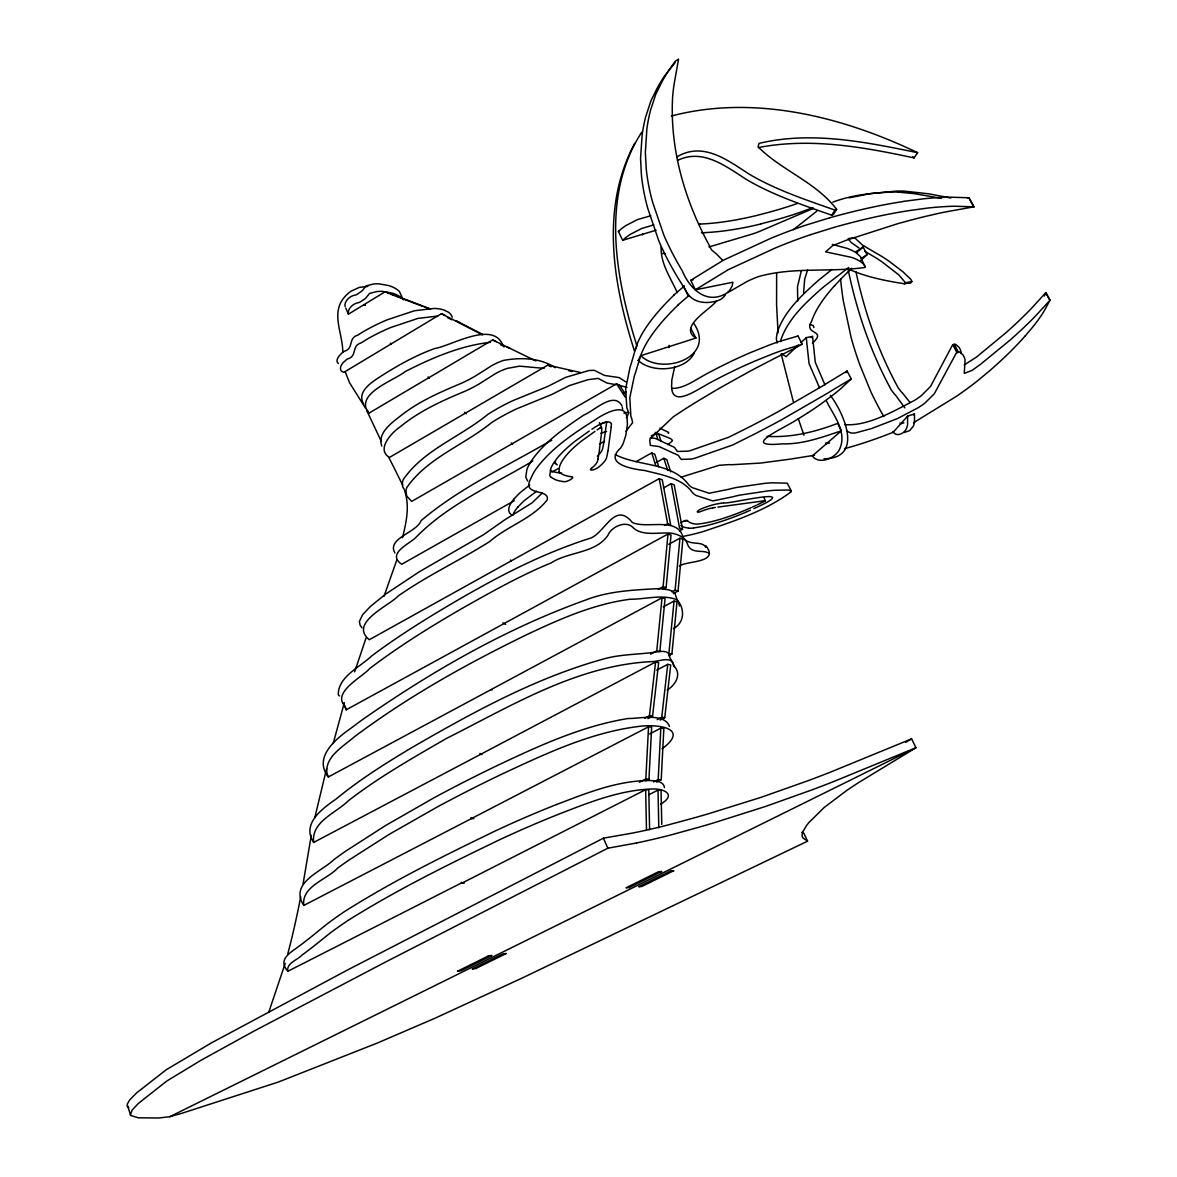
<?xml version="1.0" encoding="UTF-8"?>
<svg xmlns="http://www.w3.org/2000/svg" width="1177" height="1177" viewBox="0 0 1177 1177"><rect width="100%" height="100%" fill="white"/><g stroke="black" fill="none" stroke-linecap="round" stroke-linejoin="round"><path stroke-width="1.5" d="M803.582 292.69L804.7 279.008L807.643 269.783M589.294 431.017L575.435 440.934A99.03 28.528 -25.4 0 0 555.882 459.824L555.103 462.899M776.643 272.623L776.57 304.505L778.056 332.826M661.121 247.126C660.518 263.692 670.787 278.066 677.246 292.587M502.564 344.626C492.501 320.497 450.835 346.067 434.784 348.51C416.187 355.16 398.885 364.796 382.245 375.36C373.109 381.319 356.028 391.25 363.59 404.005M639.405 782.249L645.82 778.983L648.542 726.812L651.661 727.151L648.954 779.13L645.761 780.763M653.426 781.984L658.178 779.557L660.827 728.166L663.843 728.504L661.209 779.704L656.472 782.116M611.437 423.823C609.568 419.159 599.49 424.323 595.459 426.913A31.588 9.357 -25.3 0 0 593.502 428.193L591.928 429.252M611.231 426.721L611.407 424.264M401.99 297.237L399.474 291.616A93.689 36.016 -23.3 0 0 388.366 285.496L378.832 283.819A33.294 12.976 -23.8 0 0 373.359 284.025L366.135 285.908L363.399 289.321A10.858 4.281 -23.8 0 1 361.722 291.175L357.087 294.324A6.606 2.604 -23.8 0 1 355.174 295.133C349.804 295.721 343.787 301.606 345.126 306.667M601.741 430.429L601.874 428.06M601.682 431.209L601.609 432.268M601.565 432.842L598.99 453.307M611.216 426.81L608.038 450.614M606.67 421.925L603.948 441.861M671.935 591.913L675.098 590.207L679.938 538.227L682.881 539.272L678.055 591.045L673.318 593.591M658.252 589.368L663.078 586.764L668.006 534.005L671.037 535.079L666.123 587.632L662.916 589.368M656.766 650.91L662.018 597.798L665.064 598.622L659.841 651.543L656.766 650.91L650.616 654.162M674.053 601.064L668.904 653.397L671.89 654L677.025 601.874L674.053 601.064L663.254 606.846M657.134 719.677L661.724 717.308L667.742 664.358L670.728 664.931L664.755 717.676L660.165 720.044M644.805 718.191L649.454 715.778L655.574 662.033L658.664 662.622L652.573 716.16L647.938 718.573M597.857 459.427L598.313 456.956M597.916 459.03L597.592 460.766A26.968 7.753 -24.9 0 1 591.899 467.99M303.092 883.809L311.272 835.405M603.83 442.493L602.742 448.172A59.203 17.317 -24.7 0 1 602.55 448.952L602.08 450.173A35.281 10.284 -24.9 0 1 598.828 454.646L598.343 456.794M607.92 451.232L606.802 456.853A59.277 17.096 -24.7 0 1 606.596 457.632L606.155 458.765A35.325 10.152 -24.9 0 1 598.46 467.254A4.973 1.412 -25 0 1 592.002 470.079A4.973 1.412 -25 0 1 591.693 468.019M664.475 787.634C663.74 779.718 650.322 780.498 644.128 780.645C613.585 782.043 584.851 793.754 556.618 804.509M314.774 817.809L326.573 768.728M639.126 360.589L635.3 373.33A256.454 76.343 -27.6 0 0 634.315 376.081L629.783 397.841L630.887 416.32A93.763 27.689 -26.2 0 0 631.622 418.144L632.652 422.587L625.958 431.238M402.475 537.698C406.286 522.47 409.905 506.139 404.638 490.78M555.058 460.943L554.485 461.767A98.603 28.41 -25.4 0 0 550.851 468.446L549.806 475.273A28.763 8.327 -24.9 0 0 550.468 476.714L550.821 477.038M287.776 953.988L290.984 941.365A714.807 560.473 -83.3 0 0 300.724 896.683M333.194 743.511L344.317 702.684M285.202 963.389L268.68 1012.426M396.855 559.811L384.07 596.18M354.615 671.876L366.047 638.008M727.798 292.587L747.675 281.141A46.55 14.786 -27 0 1 758.312 276.654C792.768 266.679 830.271 272.534 865.272 267.4L864.374 264.766L860.725 261.78A222.306 68.075 -26 0 0 851.604 257.395L825.607 251.834L832.654 245.669L846.307 240.24A168.694 56.187 -28.9 0 0 854.855 237.489L897.389 223.792A399.959 110.756 -26.1 0 1 925.078 216.494L936.627 213.817A259.823 74.842 -26.9 0 1 948.118 211.463L973.923 206.828L968.98 197.765L949.765 197.177A300.591 89.202 -26.5 0 0 943.439 197.339L941.217 197.442A369.298 108.152 -26 0 0 922.665 198.898L904.054 201.311M705.714 547.349C702.286 539.552 685.691 547.643 682.13 534.682M801.331 270.857L797.491 286.805L797.741 300.988M650.131 437.903L652.47 438.05A46.08 13.035 -25.2 0 1 655.471 438.506L674.244 447.231A45.197 12.52 -25.3 0 1 675.348 448.658L677.437 451.468L687.074 451.188A14.477 3.972 -25.7 0 0 690.458 450.585L728.901 437.167L749.808 426.721A133.398 38.135 -26.2 0 0 753.412 424.868L768.684 416.82A309.124 95.057 -26.3 0 0 777.585 412.009L822.649 385.924A218.069 64.603 -26.4 0 0 829.52 381.657L847.087 371.005L851.265 378.935L840.569 388.837A126.425 35.163 -26.2 0 1 833.743 394.413L822.002 403.211A135.149 37.679 -26.2 0 1 807.628 412.995M674.745 366.533L671.787 380.186A179.125 53.009 -27.3 0 0 671.802 382.466C669.301 408.051 691.855 393.074 704.493 385.938A66.044 18.906 -26.2 0 1 710.275 382.643L720.147 377.449A260.941 68.884 -26.1 0 1 726.15 374.404L736.228 369.46A119.421 33.427 -26.2 0 1 742.334 366.606L750.485 362.972A152.26 42.063 -26.2 0 1 755.575 360.78L772.73 353.88A126.733 35.339 -26.2 0 1 783.455 349.966L802.199 344.302L781.749 354.792A197.81 52.921 -26.5 0 0 775.569 357.882L755.855 368.092A274.167 71.091 -26.4 0 0 749.97 371.241L723.09 386.159A268.062 69.678 -26.4 0 0 713.762 391.573L698.226 400.857A130.382 35.84 -26.2 0 0 694.665 403.049L690.281 405.785A99.589 30.043 -25.7 0 1 686.662 407.992L673.362 416.746L650.616 438.285A15.183 4.311 -25.6 0 0 649.763 440.183L650.337 445.377L656.339 446.23A46.124 12.873 -25.2 0 1 659.341 446.672L678.04 455.219A45.241 12.373 -25.2 0 1 679.144 456.617L681.218 459.398L690.84 459.059A14.492 3.928 -25.7 0 0 694.224 458.442L732.697 444.98L753.618 434.534A133.545 37.664 -26.1 0 0 757.238 432.68L772.524 424.647A309.477 93.925 -26.2 0 0 781.44 419.836L826.592 393.78A218.319 63.823 -26.4 0 0 833.463 389.528L851.265 378.935M642.613 234.826L642.657 233.635M1045.044 294.603L1045.838 292.587L1032.891 306.829A245.949 67.751 -26.9 0 1 1027.021 312.935L1020.93 318.923A412.73 119.951 -26.1 0 1 1005.923 332.767L981.471 352.953A121.305 28.998 -27.8 0 0 976.675 356.925L964.198 364.973M694.253 353.159C685.058 371.417 651.617 373.403 638.214 360.397L640.818 355.689L695.945 338.049L690.678 328.177M1044.264 296.06L1044.676 295.309M636.198 347.921L634.477 351.084C613.158 284.334 600.049 208.005 634.727 143.314M668.948 347.656L669.08 345.332M677.525 160.44A48.801 41.033 28.1 0 1 681.086 158.88C705.067 149.7 727.401 167.384 746.542 179.551C773.068 195.191 802.846 205.048 831.712 215.185L834.993 210.095L836.656 209.403C816.308 182.273 781.44 170.415 758.062 146.816L758.988 143.403C811.409 130.824 865.875 142.079 917.604 152.686C842.541 116.67 754.133 94.278 671.405 116.008M836.656 209.403L833.375 214.494L831.712 215.185M758.356 147.552C810.453 137.488 863.124 146.993 914.073 157.909L917.604 152.686M542.406 492.928L531.901 502.976L504.771 519.822L483.35 534.829L419.1 571.89L385.673 594.091L370.475 606.405L362.604 614.718L359.412 621.441L360.015 624.913L361.986 627.841M675.068 62.675L664.299 76.27A415.466 287.629 46.6 0 0 657.546 87.422L650.955 100.751L645.702 116.729A266.796 185.995 43.8 0 0 642.127 134.987L640.553 158.601L641.406 174.858A219.172 153.716 43 0 0 647.762 208.344L658.693 240.549A160.528 114.11 42.5 0 0 661.474 246.993L666.653 257.689A271.24 188.188 43.5 0 0 677.231 276.698L686.22 291.337M626.341 417.688L628.783 413.304L627.562 409.567A93.66 28.027 -26.2 0 1 626.811 407.713L625.62 389.043L630.033 367.092A256.159 77.27 -27.6 0 1 631.004 364.311L634.786 351.482A219.908 68.031 -27.6 0 1 673.818 295.25M725.297 295.03L724.149 296.472A28.586 20.995 41.7 0 1 719.765 299.9C708.995 304.299 693.165 303.916 686.927 292.352M967.538 198.369L969.142 197.854M860.667 260.514L867.066 254.673L863.094 246.964L859.313 250.598M961.3 353.38L961.168 352.541A188.07 48.801 -26.2 0 0 958.931 347.244L955.444 344.228L952.252 345.508L930.536 386.439L921.15 395.825A36.928 9.269 -26.9 0 1 914.529 400.401C893.946 410.905 868.052 426.486 844.674 424.617M641.686 132.265C600.344 196.147 615.556 277.978 637.051 346.347M1025.123 336.092L1033.126 326.559A353.306 96.558 -26 0 0 1039.659 317.849L1041.395 315.333A277.743 74.578 -26.5 0 0 1043.705 311.773L1049.972 300.282L1036.952 314.436A246.214 66.912 -26.9 0 1 1031.067 320.527L1024.946 326.485A413.201 118.494 -26.1 0 1 1009.881 340.271L985.34 360.368A121.422 28.631 -27.7 0 0 980.544 364.311L971.937 370.475L964.257 373.403L965.081 360.059A188.261 48.198 -26.2 0 0 962.874 354.836L959.417 351.849L956.224 353.144L934.303 393.78L924.887 403.108A36.973 9.151 -26.8 0 1 918.251 407.669L897.286 418.659L871.318 428.634L855.105 433.033L850.956 433.004L846.807 431.194M514.32 498.665L517.806 494.943A82.64 23.275 -24.9 0 1 520.896 492.03L529.753 484.983M518.057 506.919L521.558 503.226A82.728 22.996 -24.9 0 1 524.648 500.328L536.565 491.28M849.559 269.504C866.802 277.169 886.046 280.891 904.51 283.804L905.466 282.715L911.881 281.553L910.821 279.332L902.759 271.652L888.782 261.029A212.434 144.624 77.3 0 0 881.426 256.218L862.461 245.096L854.546 237.636L848.146 238.666L851.103 242.433L858.945 247.95M904.51 283.804L910.924 282.642L911.881 281.553M834.684 285.628L841.996 277.89A257.998 72.106 -28.6 0 1 848.808 271.137L851.883 268.224M904.377 432.503L909.703 430.547L913.264 426.309A21.407 11.417 72.4 0 0 914.5 422.278L914.455 413.936L907.555 416.158L893.122 432.327L882 436.579A187.069 47.948 -27.2 0 1 844.542 448.687M913.558 414.907L914.455 413.936M812.395 343.228C827.917 329.222 802.729 335.401 811.733 321.13A170.474 48.846 -28.2 0 1 813.94 315.392A209.58 59.556 -28.5 0 1 834.552 285.673M845.969 372.653L847.087 371.005M673.641 295.265L684.381 285.952M678.246 304.74L689.031 295.456M798.389 345.067L786.074 356.705L782.308 354.145A216.906 61.866 -28.3 0 1 782.058 353.688M801.007 342.595L806.26 337.637L812.527 336.431L815.293 362.384L824.959 384.835M811.218 337.667L812.527 336.431M656.089 230.206L622.707 240.299L618.425 231.457L621.132 229.044A26.585 9.696 -26.7 0 1 626.061 225.469L637.448 219.599L650.763 215.759M793.43 229.647L816.75 211.227M673.421 628.592C685.176 622.559 684.852 607.317 676.525 599.564C661.548 594.105 645.496 599.343 630.019 599.255C593.87 603.992 559.958 618.999 527.222 634.432C471.697 661.43 417.467 691.34 367.239 727.357A400.018 79.477 -24.5 0 0 354.468 736.728C343.699 746.189 324.322 756.914 327.044 773.627M622.707 240.299L625.414 237.901A26.63 9.593 -26.7 0 1 630.342 234.326L641.759 228.456L653.853 224.866M797.623 336.136L779.218 341.477A126.601 35.781 -26.3 0 0 768.507 345.361L751.353 352.247A152.098 42.578 -26.2 0 0 746.277 354.424L738.141 358.058A119.289 33.839 -26.2 0 0 732.05 360.912L721.972 365.856A260.676 69.737 -26.1 0 0 715.969 368.901L706.126 374.095A65.971 19.141 -26.2 0 0 700.344 377.39C691.532 382.437 682.189 388.704 671.655 388.395M662.092 748.793C689.972 728.18 658.487 724.267 641.082 726.165C591.663 731.77 545.937 753.589 501.358 774.363A284.437 46.374 -24 0 0 437.712 806.731L389.278 834.302L349.437 859.74A275.889 44.947 -23.9 0 0 337.725 868.052C326.706 879.822 301.283 886.281 303.784 905.451L648.542 726.812M667.182 690.046C675.863 684.882 682.13 673.568 673.641 665.814C672.597 654.986 658.34 661.886 651.617 661.606C576.995 665.285 511.201 705.935 446.127 738.612C412.73 757.973 378.935 777.055 348.348 800.757C336.063 813.116 311.037 821.472 313.67 842.423L655.574 662.033M767.066 436.343C791.415 437.844 815.102 431.959 837.656 423.396L841.364 430.811L812.277 455.985C819.31 465.386 836.391 457.897 840.01 448.26C846.925 431.238 833.566 415.525 826.519 401.151M660.665 804.126C677.849 793.931 662.298 788.149 651.661 789.017C619.852 790.135 589.883 802.125 560.576 813.454A164.074 24.276 -23.8 0 0 499.828 839.642C448.246 864.506 396.664 889.915 348.112 920.385A260.794 37.134 -23.8 0 0 338.799 926.77L334.503 929.845A234.473 33.574 -23.7 0 0 328.618 934.273L316.569 943.939A697.887 108.652 -20.6 0 1 302.003 955.106C297.531 959.932 286.085 963.213 287.821 971.29L460.854 883.265L464.282 883.044M856.724 252.82L858.048 251.672M716.661 300.9C710.217 309.625 677.834 327 695.945 338.049M832.139 269.401L820.884 278.331A110.815 32.868 -27.8 0 0 815.97 282.539C800.698 296.295 784.868 311.243 777.717 330.972A202.738 58.438 -28.2 0 0 776.879 334.327L776.452 337.49A121.819 35.604 -27.7 0 0 776.437 339.256L777.144 343.022M848.735 267.473L824.753 285.967A110.918 32.529 -27.8 0 0 819.825 290.16C804.538 303.843 788.664 318.702 781.396 338.358A202.93 57.835 -28.2 0 0 780.542 341.683M722.546 260.22L716.41 253.908A17.052 12.461 41.6 0 0 714.925 252.731L711.555 249.936L709.613 246.258A26.291 19.229 41.1 0 0 708.878 244.625C684.602 199.825 669.787 148.846 672.597 97.603A230.001 157.924 43 0 1 674.347 82.817L678.555 59.13L675.289 61.204L669.051 69.914A417.055 287.909 46.6 0 0 662.313 81.081L655.707 94.44L650.469 110.432A267.812 186.172 43.8 0 0 646.894 128.734L645.349 152.407L646.232 168.694A220.011 153.863 43 0 0 652.647 202.267L663.651 234.576A161.161 114.228 42.5 0 0 666.432 241.035L671.655 251.775A272.27 188.364 43.5 0 0 682.277 270.842C689.325 287.703 705.126 304.46 724.958 294.162A28.704 21.009 41.7 0 0 729.357 290.734L732.182 285.967L732.903 282.23L695.401 289.807L690.752 280.288L723.59 260.102L770.464 238.475A192.44 59.689 -26.9 0 1 805.921 225.131L829.579 217.833M604.551 441.272L599.505 444.067M695.401 289.807L728.313 269.665L775.26 248.009A192.66 58.968 -26.8 0 1 810.747 234.62M856.165 251.51L863.094 246.964M861.299 258.41L867.066 254.673M597.136 429.929L599.843 428.134M594.988 431.37L581.776 440.831A88.863 25.6 -25.4 0 0 564.931 457.029L563.842 458.486A88.51 25.497 -25.4 0 0 559.987 465.356L559.355 467.431A72.518 20.936 -25.3 0 0 559.178 468.343L559.119 471.594M667.742 444.582L671.42 441.846A6.753 1.898 -25.6 0 0 672.42 440.301L670.713 438.683L655.177 432.386M807.599 412.995L799.521 418.07A291.366 86.598 -25.9 0 1 794.578 421.101C781.587 429.252 739.362 447.863 782.322 443.847C802.891 444.435 822.208 437.197 841.364 430.811M403.52 299.826L402.814 299.046A93.792 35.722 -23.3 0 0 391.735 292.985L382.201 291.352A33.324 12.873 -23.8 0 0 376.728 291.572L369.504 293.47L366.753 296.869A10.858 4.252 -23.8 0 1 365.091 298.708L360.427 301.856A6.606 2.575 -23.8 0 1 358.514 302.666C353.159 303.269 347.127 309.124 348.436 314.156L385.203 291.719L430.679 308.992M445.141 315.48L441.449 313.67L343.89 372.329C337.593 370.858 341.168 363.781 344.67 361.28A18.994 6.974 -23.6 0 1 347.362 359.044C357.896 356.101 350.82 345.95 361.339 342.787A56.82 20.774 -23.9 0 1 369.298 337.917L372.918 335.931A79.403 28.748 -24 0 1 381.716 331.517L384.261 330.325A61.881 22.569 -24 0 1 390.705 327.53L417.879 318.423L437.756 316.069M490.323 342.316C460.457 345.597 431.871 357.999 405.271 371.52C393.78 380.745 353.85 393.809 368.798 413.274L492.663 339.918L535.903 360.986M905.599 742.407L911.587 738.862L915.927 747.733L858.577 782.602A265.928 28.881 -25.3 0 0 845.733 791.194L824.135 807.525L808.937 822.517A597.563 60.557 -25.9 0 0 806.319 825.886L802.861 831.742A412.597 43.049 -25.5 0 0 802.994 837.936L807.584 841.172L521.882 978.175L434.96 1018.252L377.111 1043.131L278.316 1082.06L181.552 1113.383L169.826 1116.693L158.66 1118.003L138.268 1117.797L130.691 1115.502L127.145 1104.32L129.75 1099.862L136.738 1092.786L166.428 1069.628L211.213 1042.999L347.921 969.774L603.404 838.171L632.181 833.139A570.845 87.069 -25.9 0 0 668.301 824.886L694.68 817.735A912.719 146.448 -27 0 0 708.333 813.807L760.872 797.403L807.996 780.734A330.605 47.036 -25.3 0 0 830.226 772.23L911.587 738.862M558.06 468.667L551.866 472.139M580.629 372.55L547.805 365.12L389.469 457.441C375.816 449.32 391.676 432.636 400.092 426.883C419.395 411.023 442.287 400.636 465.209 391.147A54.01 18.626 -24.4 0 0 478.862 384.114L495.179 373.8A22.598 7.577 -24.8 0 1 501.093 370.799A23.731 7.945 -24.8 0 1 507.258 368.386L519.572 366.15L544.142 368.357M625.517 394.28L619.72 385.438L616.542 383.82L411.685 501.402L406.742 496.105L405.918 490.794A82.081 25.188 -24.3 0 1 406.771 487.602C427.133 457.985 464.121 445.024 491.486 422.661A68.575 21.392 -24.7 0 1 498.562 418.306A72.077 22.451 -24.7 0 1 516.644 408.846L551.675 394.545L569.433 385.556L588.103 379.671L598.078 378.391L607.141 383.128L615.571 384.57M623.207 393.501L626.135 391.838M532.784 461.031C492.648 485.159 447.937 504.168 414.966 538.33C407.404 544.848 386.939 554.029 401.695 564.269L514.172 500.755M651.278 435.931L655.942 433.313L658.943 434.725L660.871 440.831M636.139 461.634L651.734 452.895L654.809 454.263L658.723 466.71M656.133 462.59L663.828 458.28L666.815 459.604L670.684 471.874M664.578 525.472L667.639 523.794L670.669 524.913L662.283 479.922L659.238 478.642L369.269 639.744C348.76 622.883 388.675 606.126 398.032 596.092C427.177 575.597 459.618 560.561 489.661 541.567C507.508 525.987 532.313 518.763 547.114 500.048C550.439 488.146 520.734 496.488 530.901 478.495A143.035 40.93 -25.6 0 1 535.638 469.535C550.777 448.599 572.802 434.004 594.326 420.336C603.374 414.113 627.429 399.915 627.209 420.616A299.399 89.967 -23.1 0 1 627.312 425.294L625.796 435.475L623.177 443.523A103.458 30.337 -24.6 0 1 620.588 448.025C602.609 464.356 634.006 469.358 644.51 470.462C660.665 474.581 681.689 477.833 692.017 492.045A167.502 42.887 -26.5 0 0 696.137 495.488L712.835 500.931L732.756 496.797A86.171 20.803 -25.2 0 1 739.98 495.09L768.257 490.853A230.457 53.436 -24.6 0 1 775.202 490.265L788.708 490.015L791.4 491.633C765.477 510.995 733.212 521.529 702.669 531.724A126.219 31.588 -25.8 0 1 688.383 535.314L683.911 536.226M663.475 487.969L671.258 483.659L674.215 484.895L682.513 529.238L679.497 530.886M343.507 703.36L346.2 709.805L668.006 534.005M668.757 544.318L679.938 538.227M675.863 596.239C674.877 588.971 664.873 589.662 659.37 588.574C634.477 589.957 609.186 590.81 585.631 600.035C506.404 628.444 432.577 670.846 363.649 718.823A399.621 80.786 -24.6 0 0 350.923 728.225C336.063 738.759 312.95 757.194 328.309 776.982L662.018 597.798M668.654 655.721L671.89 654M656.663 670.184L667.742 664.358M913.514 422.749L956.415 396.34A163.397 41.857 -26.8 0 0 976.881 381.333L989.386 371.005A341.977 93.16 -26.1 0 0 1025.02 336.122M649.63 733.948L660.827 728.166M636.58 842.953L607.862 848.205L386.424 961.58L254.144 1031.008L201.208 1060.153L166.825 1081.016L138.459 1103.349L132.148 1110.029L130.367 1114.825M649.616 829.711L648.777 789.782L645.643 789.679L461.796 883.206L461.34 882.132M648.704 794.813L658.002 790.091L661.047 790.194L661.783 824.386M629.254 887.546L661.695 871.48L658.605 871.686L626.032 887.811L629.239 887.546M764.035 501.564L762.725 502.211M169.826 1116.693L915.927 747.733L834.508 781.219A331.031 45.565 -25.3 0 1 812.277 789.767L765.153 806.583L712.644 823.209A914.294 141.946 -26.9 0 1 699.006 827.196L672.655 834.464A571.684 84.361 -25.9 0 1 636.595 842.953M475.876 968.48L506.272 953.473L502.741 953.958L472.227 969.039L475.846 968.48M757.164 504.859L762.122 502.491M813.425 208.373L758.812 231.707A130.927 46.462 -28.1 0 1 752.927 233.87L708.995 246.935M756.502 507.434L763.976 503.874A26.129 6.326 -25.7 0 0 765.83 502.962C793.313 487.984 727.93 504.389 723.87 502.888M756.031 505.404L752.28 507.125M755.958 507.684L753.913 508.641M751.117 507.655L745.35 510.156A77.241 19.156 -25.7 0 1 720.854 519.101L718.588 519.778A76.932 19.082 -25.7 0 1 707.715 522.5L704.376 523.147A62.69 15.492 -25.7 0 1 702.89 523.412L697.27 524.118A14.565 3.575 -25.4 0 1 696.401 524.118L695.607 524.045A89.437 22.098 -25.9 0 1 687.412 520.558A4.355 1.074 -25.3 0 0 684.72 520.808A4.355 1.074 -25.3 0 0 680.762 522.809M750.44 510.2L746.424 511.951M605.669 422.116L599.829 424.235M745.703 512.26L745.335 512.422A86.068 21.348 -25.7 0 1 716.911 522.809L713.895 523.677A85.7 21.26 -25.7 0 1 703.316 526.325L693.827 527.943M832.83 202.15C851.059 195.191 870.745 193.19 890.092 192.057A216.009 153.245 78.1 0 1 897.919 192.086M797.285 203.489L795.225 204.224A137.312 48.934 -28.7 0 1 787.751 206.725L780.895 208.844A343.301 129.705 -30.2 0 1 770.552 211.831L756.62 215.494A266.693 98.75 -29.6 0 1 700.094 224.057M812.821 207.755L799.463 212.551A137.474 48.448 -28.7 0 1 791.989 215.082L785.133 217.201A343.728 128.455 -30.1 0 1 774.775 220.202L760.842 223.895M606.596 431.518L600.858 433.21M679.453 565.916C687.633 560.546 719.838 563.106 705.832 545.775M810.762 234.606L834.419 227.279A362.03 104.856 -26 0 1 908.806 210.654L927.491 208.079A369.71 106.842 -26 0 1 946.028 206.549L948.265 206.431A300.944 88.113 -26.4 0 1 954.576 206.24L973.923 206.828M903.892 422.764L900.464 423.882L900.008 422.984M681.145 477.215L682.027 476.935A122.246 33.795 -25.9 0 0 686.397 475.508L719.206 465.283L729.24 464.606A84.244 22.172 -26.3 0 0 732.168 464.709L760.474 463.076L791.385 458.986A227.97 59.821 -27.4 0 0 795.152 458.339L812.101 455.646M638.214 360.397L639.449 360M618.425 231.457L619.293 231.192M849.132 197.824L870.112 193.631L896.565 191.086A215.538 153.422 78.2 0 1 904.392 191.13L928.903 193.837L950.898 198.03M827.975 443.391L826.431 443.744L825.96 442.817M828.755 443.214L829.535 443.038M690.752 280.288L693.106 279.817M796.564 347.377L795.343 346.612M712.821 507.861L715.425 507.464M717.852 507.11L765.094 500.711M723.222 502.976L721.148 503.285M720.986 503.315L718.809 503.624A50.743 12.432 -25.3 0 0 717.529 503.844L715.631 504.212A30.514 7.518 -25.4 0 0 701.654 508.714A4.384 1.089 -25.4 0 0 697.299 511.715A4.384 1.089 -25.4 0 0 700.889 511.451A23.275 5.723 -25.3 0 1 712.806 507.875M693.4 528.002L692.061 528.164A24.57 6.017 -25.4 0 1 689.575 528.252L689.001 528.193M764.02 500.828L763.564 500.887M908.261 282.789L910.924 282.642M704.243 232.722L701.404 232.84M698.579 224.219L700.006 224.16M662.224 253.541L665.034 253.438M367.857 286.394L359.294 287.409L351.114 291.175A30.999 27.189 -67.6 0 0 344.081 297.604C330.619 313.553 342.963 333.974 342.757 352.07M473.89 818.574L471.433 818.574L470.977 817.529M645.82 778.983L648.954 779.13M658.178 779.557L661.209 779.704M897.919 192.086L914.455 193.661L941.159 198.31M481.923 754.604L479.878 753.457M824.077 458.78C864.036 458.442 844.115 413.613 830.373 395.354M617.131 384.717L626.973 387.38M685.441 520.69L686.029 520.749A24.555 6.106 -25.4 0 0 687.309 520.764M688.736 528.164L684.499 527.325A98.721 24.393 -25.9 0 1 680.85 525.575M685.176 520.661L684.455 520.572M649.454 715.778L652.573 716.16M661.724 717.308L664.755 717.676M491 689.619L492.354 689.81M628.665 412.597L627.047 412.48A7.077 2.119 -25.4 0 0 623.928 413.127M834.993 210.095C806.01 199.899 776.114 189.997 749.469 174.314C730.255 162.088 707.833 144.344 683.763 153.54A49.007 41.151 28.1 0 0 676.804 156.968M832.301 244.389L846.94 248.318A222.056 68.913 -26 0 1 856.12 252.79L860.372 256.557L865.272 267.4M505.669 624.354L502.991 622.883M810.1 324.337L813.233 325.602L813.954 327.574M568.977 370.814L571.948 371.491M511.333 561.179L510.435 560.046M663.078 586.764L666.123 587.632M675.098 590.207L678.055 591.045M682.513 529.238L679.57 528.164L671.258 483.659M390.499 294.132L394.854 295.795M396.311 296.339L422.617 306.329M424.073 306.888L429.973 309.124M512.613 444.317L511.289 442.993M659.944 428.178L668.683 432.459A6.753 1.913 -25.6 0 1 668.227 433.445M466.327 413.745L464.753 412.318M447.422 317.613L451.909 319.791M429.443 378.303L428.075 376.949M391.25 344.361L390.352 343.198M363.973 304.681L365.444 305.358M550.306 470.491L550.792 470.712A114.463 33.662 -25.6 0 0 560.37 473.036A4.973 1.442 -24.8 0 0 561.561 472.963M386.483 292.352L389.043 293.588M459.574 322.542L455.985 320.791L482.894 334.562M492.663 339.918L496.194 341.654M506.625 346.744L510.068 348.421M547.805 365.12L551.174 366.783M615.277 454.616C638.228 466.533 671.199 461.987 688.265 484.174A167.325 43.446 -26.6 0 0 692.414 487.675L709.172 493.266L729.093 489.191A86.098 21.083 -25.3 0 1 736.331 487.499L764.623 483.364A230.236 54.157 -24.6 0 1 771.568 482.805L787.222 483.188L791.341 491.015M441.449 313.67L482.32 334.739M500.549 344.743L501.829 345.435M864.815 251.319L875.026 257.307A212.86 144.433 77.3 0 1 882.382 262.133L898.904 274.962L905.466 282.715M801.92 832.36L803.965 833.463L807.584 841.172M128.749 1107.778L127.087 1106.012M503.006 346.185L504.021 346.994M338.343 363.575C334.768 360.618 339.005 355.954 341.315 353.63A18.964 7.033 -23.6 0 1 344.008 351.393C354.557 348.421 347.392 338.24 357.926 335.077A56.776 20.951 -23.9 0 1 365.87 330.193L369.49 328.206A79.315 28.998 -24 0 1 378.273 323.793L380.818 322.601A61.807 22.76 -24 0 1 387.248 319.806L414.422 310.743L434.298 308.433A63.19 23.275 -24 0 1 443.979 310.022L448.466 312.243A63.175 23.26 -24 0 1 452.203 317.246M550.939 477.126L554.794 479.436A114.596 33.236 -25.6 0 0 564.357 481.687A4.973 1.412 -24.8 0 0 570.654 479.495A4.973 1.412 -24.8 0 0 571.993 476.803A103.826 30.102 -25.6 0 1 559.928 472.654L559.531 472.286A17.052 4.943 -24.9 0 1 559.193 471.815M339.52 696.019L338.682 695.166M912.881 156.644L914.073 157.909M394.883 552.969C386.6 538.227 416.423 532.931 421.131 520.602C459.457 488.161 505.669 466.842 548.879 441.743A63.646 18.758 -24.9 0 1 551.704 440.316M671.684 660.547L674.509 666.859M892.96 431.488C896.168 437.638 904.451 433.548 906.393 428.546A21.436 11.373 72.4 0 0 907.614 424.514L907.555 416.158M404.314 489.617L402.608 486.557L402.416 482.82A81.993 25.467 -24.3 0 1 403.255 479.598C423.47 449.908 460.516 436.917 487.764 414.451A68.516 21.627 -24.7 0 1 494.826 410.096A72.003 22.701 -24.8 0 1 512.878 400.636L547.893 386.38L565.622 377.376L588.927 370.505L594.253 370.284L604.595 375.463L619.161 377.611L626.002 382.025M555.191 367.724C540.626 357.764 520.469 357.278 503.579 360.397A23.702 8.033 -24.8 0 0 497.43 362.796A22.569 7.651 -24.8 0 0 491.515 365.797L475.228 376.125A53.951 18.803 -24.4 0 1 461.605 383.158C440.522 392.059 419.174 401.166 401.107 415.481C392.059 422.499 376.993 433.107 381.775 446.098M671.125 659.841L670.169 658.355M527.664 481.04L525.766 477.244L526.869 469.638A142.873 41.46 -25.6 0 1 531.563 460.619C545.025 441.404 564.754 427.854 583.983 414.966C594.194 410.935 613.644 391.014 621.868 405.594M640.818 355.689C661.283 376.051 717.161 357.734 693.694 323.189M616.542 383.82L625.281 397.149M338.314 694.724C337.799 676.937 360.133 666.962 371.623 655.986C396.59 637.287 422.999 620.632 449.835 604.772C494.002 578.716 539.64 554.499 588.618 538.742C604.551 535.211 614.07 500.019 632.373 522.514C646.32 528.826 673.715 517.909 681.704 533.637M910.027 402.46L902.318 392.809A12.756 6.812 72.5 0 0 901.479 392.132L898.08 387.689A19.523 10.358 72.7 0 0 897.462 386.424C877.998 350.599 864.551 311.684 855.973 271.887M709.54 553.587C703.155 549.1 692.517 554.396 687.986 545.451C685.823 537.683 679.394 534.667 671.758 533.225C659.517 531.96 643.289 536.521 633.638 528.179C626.635 519.822 611.569 526.266 607.876 535.388C595.43 553.499 568.668 551.483 551.263 562.856C521.485 575.023 493.384 590.766 465.401 606.523C432.386 625.487 399.93 645.555 369.593 668.624C362.178 677.246 332.929 691.59 344.214 705.391A107.622 25.1 -22.3 0 1 345.214 706.73L346.2 709.805M365.459 408.095L349.554 382.731L345.288 371.932M1045.838 292.587L1049.972 300.282L1045.72 292.617M969.054 197.971L973.82 206.946M954.135 344.111L958.107 351.746M953.488 344.346L957.475 351.982M952.87 344.802L956.842 352.438M904.833 407.845L895.432 395.001A12.77 6.782 72.5 0 0 894.594 394.31L891.195 389.867A19.553 10.313 72.7 0 0 890.577 388.601C870.539 351.629 856.841 311.405 848.293 270.283M366.856 410.744L381.113 440.963M797.903 335.68L802.199 344.302M819.486 387.674L809.055 363.634L806.26 337.637M683.484 286.114L688.118 295.618M763.991 497.871L765.433 500.828M677.349 599.755L677.746 600.608M599.343 422.675L601.447 427.192M676.937 598.887L676.187 597.136M603.404 838.171L607.862 848.205M345.788 308.168L348.436 314.156M367.459 410.199L368.798 413.274M402.622 485.086L393.103 465.798A325.396 297.104 -57.8 0 1 388.896 457.573M327.397 774.466L328.309 776.982M313.67 842.423C301.194 823.723 322.586 808.437 336.063 799.051C360.353 779.027 387.115 762.328 414.127 746.262C474.669 711.379 537.065 677.187 604.757 658.649C620.514 654.412 636.845 654.5 652.897 652.47C658.576 651.867 669.639 648.571 669.816 657.546M303.784 905.451C288.998 882.779 321.365 871.877 334.194 859.416A275.609 45.918 -23.9 0 1 345.847 851.045L385.6 825.504L433.93 797.844A284.157 47.374 -23.9 0 1 497.474 765.447C539.213 745.659 581.997 726.047 627.929 718.514C639.729 718.75 664.181 712.497 669.507 726.459M287.821 971.29C277.375 959.373 290.263 952.84 298.575 946.573A696.916 111.315 -20.5 0 0 313.097 935.303L325.087 925.563A234.238 34.427 -23.7 0 1 330.943 921.105L335.224 918.001A260.529 38.061 -23.8 0 1 344.523 911.572C392.897 880.926 444.435 855.532 495.944 830.638A163.912 24.879 -23.8 0 1 556.633 804.494M678.526 602.315L679.467 605.993M803.979 435.284L798.286 418.644M655.942 433.313L657.869 439.433M663.828 458.28L667.727 470.594M651.734 452.895L655.677 465.386M793.327 401.681L781.145 353.777M622.192 406.859L622.677 409.302M659.238 478.642L667.639 523.794M840.569 279.081L840.922 282.539A227.838 130.338 73.8 0 0 843.291 300.679L851.074 337.313A182.876 102.737 73.9 0 0 860.122 365.532L870.583 391.102A129.352 71.223 73.5 0 0 872.893 396.046L876.968 404.108A233.384 133.619 74.3 0 0 883.839 416.584M658.002 790.091L658.811 827.858M645.643 789.679L646.482 829.756M600.093 427.987A8.607 2.56 -25.3 0 1 601.064 427.383M765.138 501.005A7.062 1.707 -25.7 0 1 764.27 501.461M598.357 455.131A35.281 10.284 -24.9 0 1 597.357 456.117M557.236 464.871A103.708 30.484 -25.6 0 1 556.412 464.297M556.147 464.091A103.708 30.484 -25.6 0 1 555.897 463.885L555.47 463.488A17.037 5.002 -24.9 0 1 555.147 463.032M814.513 455.249A187.069 47.948 -27.2 0 1 812.159 455.587M512.922 515.085A69.193 19.303 -24.8 0 1 517.968 506.949M639.243 360.545A220.173 67.207 -27.5 0 1 678.423 304.711M829.579 217.833A361.619 106.136 -26 0 1 903.965 201.414M511.406 514.687A69.119 19.538 -24.8 0 1 510.45 513.878M510.038 513.437A69.119 19.538 -24.8 0 1 514.231 498.695M760.783 223.983A267.032 97.779 -29.5 0 1 704.332 232.634M488.293 955.989L457.426 971.275L461.163 970.716L491.957 955.474L488.323 955.989M670.831 870.877L638.699 886.752L641.803 886.502L673.832 870.686L670.846 870.877"/></g></svg>
